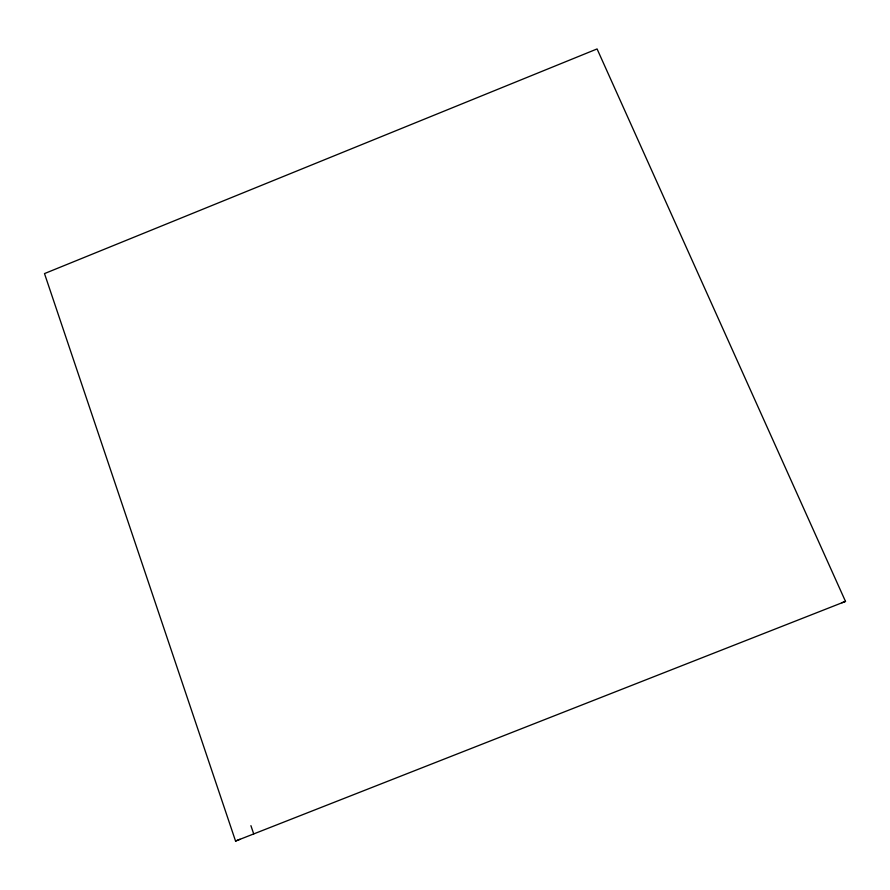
<?xml version="1.0" encoding="UTF-8"?>
<svg xmlns="http://www.w3.org/2000/svg" width="890" height="890" viewBox="0 0 890 890"><rect width="100%" height="100%" fill="white"/><g stroke="black" fill="none" stroke-linecap="round" stroke-linejoin="round"><path stroke-width="1.33" d="M235.55 841.061L845.5 601.406L597.079 48.939L44.5 273.586L235.55 841.061L239.977 839.27M841.94 602.752L845.5 601.406M250.913 825.664L253.717 833.93"/></g></svg>
